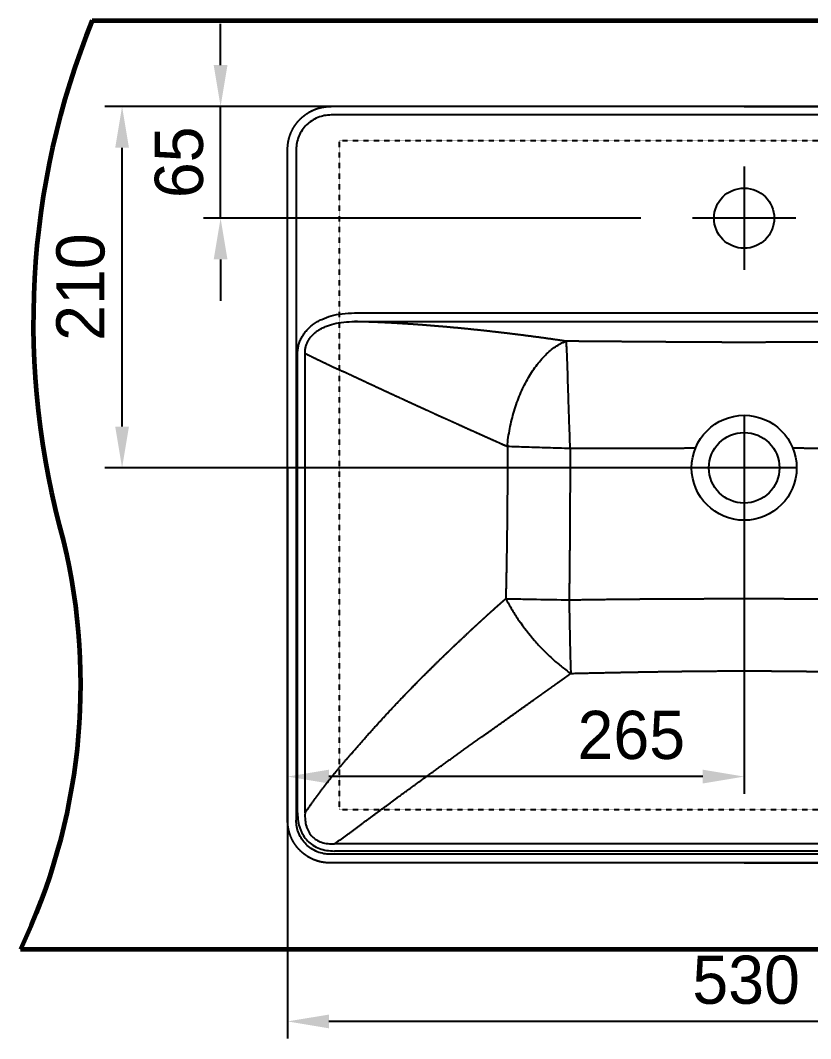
# Model space of a CAD drawing. Header units: millimetres. Extents: x 12282 to 14707, y -519 to 2912.
# Drawn here: x 12774 to 13233, y 1614 to 2206 of the extents above; entities that cross this region are included whole.
import ezdxf
from ezdxf.lldxf.tags import DXFTag

# ---------------------------------------------------------------- set-up
doc = ezdxf.new("R2010")
doc.units = ezdxf.units.MM
doc.header["$LTSCALE"] = 0.2
doc.linetypes.add('DASHED2', pattern=[0.375, 0.25, -0.125])
for name, color, linetype, lineweight in [('CEN', 1, 'CENTER', 5), ('LINE', 7, 'Continuous', 25), ('OUTLINE', 11, 'Continuous', 35), ('Y', 235, 'Continuous', 50)]:
    doc.layers.add(name, color=color, linetype=linetype, lineweight=lineweight)
for name, color, linetype in [('DEFAULT', 7, 'Continuous'), ('Make2D$visible$lines', 18, 'Continuous'), ('Make2D$visible$tangents', 18, 'Continuous')]:
    doc.layers.add(name, color=color, linetype=linetype)
doc.styles.add('h', font='', dxfattribs={"height": 28})
doc.styles.get('h').set_extended_font_data('Haansoft Batang')
tags = doc.linetypes.add('Amconstr', pattern=[9999, 9999, 0]).pattern_tags.tags
tags[6:7] = [DXFTag(74, 4), DXFTag(75, 0), DXFTag(340, '0'), DXFTag(46, 1.0), DXFTag(50, 0.0), DXFTag(44, 0.0), DXFTag(45, 0.0)]
tags[4:5] = [DXFTag(74, 4), DXFTag(75, 0), DXFTag(340, '0'), DXFTag(46, 1.0), DXFTag(50, 0.0), DXFTag(44, 0.0), DXFTag(45, 0.0)]
tags = doc.linetypes.add('CENTER', pattern=[50.8, 31.75, -6.35, 6.35, -6.35]).pattern_tags.tags
tags[10:11] = [DXFTag(74, 4), DXFTag(75, 0), DXFTag(340, '0'), DXFTag(46, 1.0), DXFTag(50, 0.0), DXFTag(44, 0.0), DXFTag(45, 0.0)]
tags[8:9] = [DXFTag(74, 4), DXFTag(75, 0), DXFTag(340, '0'), DXFTag(46, 1.0), DXFTag(50, 0.0), DXFTag(44, 0.0), DXFTag(45, 0.0)]
tags[6:7] = [DXFTag(74, 4), DXFTag(75, 0), DXFTag(340, '0'), DXFTag(46, 1.0), DXFTag(50, 0.0), DXFTag(44, 0.0), DXFTag(45, 0.0)]
tags[4:5] = [DXFTag(74, 4), DXFTag(75, 0), DXFTag(340, '0'), DXFTag(46, 1.0), DXFTag(50, 0.0), DXFTag(44, 0.0), DXFTag(45, 0.0)]
tags = doc.linetypes.add('CENTER2', pattern=[1.125, 0.75, -0.125, 0.125, -0.125]).pattern_tags.tags
tags[10:11] = [DXFTag(74, 4), DXFTag(75, 0), DXFTag(340, '0'), DXFTag(46, 1.0), DXFTag(50, 0.0), DXFTag(44, 0.0), DXFTag(45, 0.0)]
tags[8:9] = [DXFTag(74, 4), DXFTag(75, 0), DXFTag(340, '0'), DXFTag(46, 1.0), DXFTag(50, 0.0), DXFTag(44, 0.0), DXFTag(45, 0.0)]
tags[6:7] = [DXFTag(74, 4), DXFTag(75, 0), DXFTag(340, '0'), DXFTag(46, 1.0), DXFTag(50, 0.0), DXFTag(44, 0.0), DXFTag(45, 0.0)]
tags[4:5] = [DXFTag(74, 4), DXFTag(75, 0), DXFTag(340, '0'), DXFTag(46, 1.0), DXFTag(50, 0.0), DXFTag(44, 0.0), DXFTag(45, 0.0)]
doc.dimstyles.new('AM_ISO$0', dxfattribs={"dimtxt": 28, "dimasz": 24, "dimexe": 10, "dimexo": 0, "dimgap": 10, "dimtad": 1, "dimdec": 0, "dimdsep": 46, "dimtxsty": 'h', "dimcen": -5, "dimclrd": 256, "dimclre": 256, "dimclrt": 256, "dimadec": 0, "dimazin": 2, "dimtp": 0.1, "dimtm": 0.1, "dimtfac": 0.71, "dimtdec": 0, "dimtmove": 0, "dimatfit": 3, "dimfxl": 0, "dimlwd": -1, "dimlwe": -1, "dimarcsym": 0})

# ---------------------------------------------------------------- blocks, each defined once
blk = doc.blocks.new('*D22')
at = {"layer": 'Defpoints', "color": 0, "linetype": 'Amconstr'}
for p in [(12890.55, 2155.64), (13134.67, 2155.64), (13134.67, 2090.67)]:
    blk.add_point(p, dxfattribs=at)
at = {"layer": 'LINE', "linetype": 'ByBlock'}
for p, q in [((12890.55, 2179.64), (12890.55, 2203.64)), ((13134.67, 2155.64), (12880.55, 2155.64)), ((12890.55, 2090.67), (12890.55, 2155.64)), ((13134.67, 2090.67), (12880.55, 2090.67)), ((12890.55, 2066.67), (12890.55, 2042.67))]:
    blk.add_line(p, q, dxfattribs=at)
at = {"layer": 'LINE', "linetype": 'Amconstr'}
for points in [[(12886.55, 2179.64), (12894.55, 2179.64), (12890.55, 2155.64)], [(12886.55, 2066.67), (12894.55, 2066.67), (12890.55, 2090.67)]]:
    blk.add_solid(points, dxfattribs=at)
at = {"layer": 'LINE', "linetype": 'Amconstr', "insert": (12866.51, 2123.15), "char_height": 28, "attachment_point": 5, "rotation": 90, "style": 'h'}
blk.add_mtext('65', dxfattribs=at)
blk = doc.blocks.new('*D24')
at = {"layer": 'Defpoints', "color": 0, "linetype": 'Amconstr'}
for p in [(13194.67, 2155.64), (13194.67, 1715.95), (13529.11, 1715.95)]:
    blk.add_point(p, dxfattribs=at)
at = {"layer": 'LINE', "linetype": 'ByBlock'}
for p, q in [((13194.67, 2155.64), (13539.11, 2155.64)), ((13529.11, 2131.64), (13529.11, 1739.95)), ((13194.67, 1715.95), (13539.11, 1715.95))]:
    blk.add_line(p, q, dxfattribs=at)
at = {"layer": 'LINE', "linetype": 'Amconstr'}
for points in [[(13525.11, 2131.64), (13533.11, 2131.64), (13529.11, 2155.64)], [(13525.11, 1739.95), (13533.11, 1739.95), (13529.11, 1715.95)]]:
    blk.add_solid(points, dxfattribs=at)
at = {"layer": 'LINE', "linetype": 'Amconstr', "insert": (13505.09, 1935.79), "char_height": 28, "attachment_point": 5, "rotation": 90, "style": 'h'}
blk.add_mtext('440', dxfattribs=at)
blk = doc.blocks.new('*D25')
at = {"layer": 'Defpoints', "color": 0, "linetype": 'Amconstr'}
for p in [(12929.48, 1823.13), (13459.87, 1823.13), (12929.48, 1623.82)]:
    blk.add_point(p, dxfattribs=at)
at = {"layer": 'LINE', "linetype": 'ByBlock'}
for p, q in [((12929.48, 1823.13), (12929.48, 1613.82)), ((13459.87, 1823.13), (13459.87, 1613.82)), ((13435.87, 1623.82), (12953.48, 1623.82))]:
    blk.add_line(p, q, dxfattribs=at)
at = {"layer": 'LINE', "linetype": 'Amconstr'}
for points in [[(12953.48, 1627.82), (12953.48, 1619.82), (12929.48, 1623.82)], [(13435.87, 1627.82), (13435.87, 1619.82), (13459.87, 1623.82)]]:
    blk.add_solid(points, dxfattribs=at)
at = {"layer": 'LINE', "linetype": 'Amconstr', "insert": (13195.81, 1647.86), "char_height": 28, "attachment_point": 5, "style": 'h'}
blk.add_mtext('530', dxfattribs=at)
blk = doc.blocks.new('*D26')
at = {"layer": 'Defpoints', "color": 0, "linetype": 'Amconstr'}
for p in [(12833.34, 2155.64), (13194.68, 2155.64), (13194.68, 1945.59)]:
    blk.add_point(p, dxfattribs=at)
at = {"layer": 'LINE', "linetype": 'ByBlock'}
for p, q in [((13194.68, 2155.64), (12823.34, 2155.64)), ((12833.34, 1969.59), (12833.34, 2131.64)), ((13194.68, 1945.59), (12823.34, 1945.59))]:
    blk.add_line(p, q, dxfattribs=at)
at = {"layer": 'LINE', "linetype": 'Amconstr'}
for points in [[(12829.34, 2131.64), (12837.34, 2131.64), (12833.34, 2155.64)], [(12829.34, 1969.59), (12837.34, 1969.59), (12833.34, 1945.59)]]:
    blk.add_solid(points, dxfattribs=at)
at = {"layer": 'LINE', "linetype": 'Amconstr', "insert": (12809.32, 2050.61), "char_height": 28, "attachment_point": 5, "rotation": 90, "style": 'h'}
blk.add_mtext('210', dxfattribs=at)
blk = doc.blocks.new('*D32')
at = {"layer": 'Defpoints', "color": 0, "linetype": 'Amconstr'}
for p in [(12929.48, 1945.59), (13194.67, 1945.59), (12929.48, 1766.12)]:
    blk.add_point(p, dxfattribs=at)
at = {"layer": 'LINE', "linetype": 'ByBlock'}
for p, q in [((12929.48, 1945.59), (12929.48, 1756.12)), ((13194.67, 1945.59), (13194.67, 1756.12)), ((13170.67, 1766.12), (12953.48, 1766.12))]:
    blk.add_line(p, q, dxfattribs=at)
at = {"layer": 'LINE', "linetype": 'Amconstr'}
for points in [[(12953.48, 1770.12), (12953.48, 1762.12), (12929.48, 1766.12)], [(13170.67, 1770.12), (13170.67, 1762.12), (13194.67, 1766.12)]]:
    blk.add_solid(points, dxfattribs=at)
at = {"layer": 'LINE', "linetype": 'Amconstr', "insert": (13129.13, 1790.15), "char_height": 28, "attachment_point": 5, "style": 'h'}
blk.add_mtext('265', dxfattribs=at)

msp = doc.modelspace()

# ---------------------------------------------------------------- linework, layer by layer
at = {"layer": 'CEN', "color": 0}
for p, q in [((13194.67, 2096.67, 0.13), (13194.67, 2103.67, 0.13)), ((13188.67, 2090.67, 0.13), (13181.67, 2090.67, 0.13)), ((13191.67, 2090.67, 0.13), (13197.67, 2090.67, 0.13)), ((13194.67, 2087.67, 0.13), (13194.67, 2093.67, 0.13)), ((13200.67, 2090.67, 0.13), (13207.67, 2090.67, 0.13)), ((13194.67, 2084.67, 0.13), (13194.67, 2077.67, 0.13))]:
    msp.add_line(p, q, dxfattribs=at)
at = {"layer": 'DEFAULT', "color": 0}
msp.add_circle((13194.67, 2090.67, 0.13), 17.5, dxfattribs=at)
at = {"layer": 'DEFAULT', "color": 0, "linetype": 'CENTER2'}
for points in [[(13194.67, 2120.67, 0.13), (13194.67, 2090.67, 0.13), (13194.67, 2060.67, 0.13)], [(13224.67, 2090.67, 0.13), (13194.67, 2090.67, 0.13), (13164.67, 2090.67, 0.13)], [(13194.67, 1975.59, 0.13), (13194.67, 1945.59, 0.13), (13194.67, 1915.59, 0.13)], [(13224.67, 1945.59, 0.13), (13194.67, 1945.59, 0.13), (13164.67, 1945.59, 0.13)]]:
    msp.add_open_spline(points, degree=2, dxfattribs=at)
at = {"layer": 'DEFAULT', "color": 0}
msp.add_open_spline([(12929.48, 1945.59, 0.13), (12921.98, 1945.59, 0.13), (12914.48, 1945.59, 0.13)], degree=2, dxfattribs=at)
at = {"layer": 'LINE', "color": 1, "linetype": 'DASHED2'}
for p, q in [((13429.87, 2135.64, 0.13), (12959.48, 2135.64, 0.13)), ((12959.48, 2135.64, 0.13), (12959.48, 1746.74, 0.13)), ((13429.87, 1746.74, 0.13), (12959.48, 1746.74, 0.13))]:
    msp.add_line(p, q, dxfattribs=at)
at = {"layer": 'LINE', "color": 0}
msp.add_circle((13194.67, 1945.59, 0.13), 30.5, dxfattribs=at)
at = {"layer": 'LINE', "linetype": 'Amconstr'}
msp.add_circle((13194.67, 1945.59, 0.13), 20.5, dxfattribs=at)
at = {"layer": 'Make2D$visible$lines', "color": 0}
for points, weights, knots in [([(12929.48, 2130.64, 0.13), (12929.48, 2132.85, 0.13), (12929.87, 2135.02, 0.13), (12930.29, 2137.34, 0.13), (12931.13, 2139.53, 0.13), (12932.01, 2141.82, 0.13), (12933.32, 2143.9, 0.13), (12934.67, 2146.04, 0.13), (12936.42, 2147.87, 0.13), (12938.19, 2149.71, 0.13), (12940.29, 2151.16, 0.13), (12942.37, 2152.59, 0.13), (12944.69, 2153.58, 0.13), (12946.93, 2154.55, 0.13), (12949.32, 2155.06, 0.13), (12951.98, 2155.64, 0.13), (12954.7, 2155.64, 0.13)], [1, 0.996053437789, 1, 0.995564264173, 1, 0.995172096241, 1, 0.994939454101, 1, 0.994904158722, 1, 0.99507159688, 1, 0.995411619346, 1, 0.994317941116, 1], [0, 0, 0, 4.407042, 4.407042, 9.089413, 9.089413, 13.991165, 13.991165, 19.033762, 19.033762, 24.120886, 24.120886, 29.148431, 29.148431, 34.017487, 34.017487, 39.445865, 39.445865, 39.445865]), ([(12954.26, 1715.95, 0.13), (12951.6, 1715.95, 0.13), (12948.99, 1716.51, 0.13), (12946.73, 1716.99, 0.13), (12944.6, 1717.88, 0.13), (12942.4, 1718.81, 0.13), (12940.42, 1720.13, 0.13), (12938.42, 1721.47, 0.13), (12936.71, 1723.18, 0.13), (12935.01, 1724.88, 0.13), (12933.67, 1726.89, 0.13), (12932.34, 1728.87, 0.13), (12931.42, 1731.06, 0.13), (12930.53, 1733.2, 0.13), (12930.04, 1735.46, 0.13), (12929.48, 1738.06, 0.13), (12929.48, 1740.72, 0.13)], [1, 0.994405673611, 1, 0.995702746139, 1, 0.995375041474, 1, 0.995233664529, 1, 0.99523366453, 1, 0.995375041473, 1, 0.99570274614, 1, 0.994405673741, 1], [0, 0, 0, 5.308796, 5.308796, 9.91944, 9.91944, 14.670839, 14.670839, 19.476435, 19.476435, 24.282031, 24.282031, 29.033431, 29.033431, 33.644074, 33.644074, 38.95287, 38.95287, 38.95287])]:
    msp.add_rational_spline(points, weights, degree=2, knots=knots, dxfattribs=at)
for points in [[(13434.65, 2155.64, 0.13), (13194.67, 2155.64, 0.13), (12954.7, 2155.64, 0.13)], [(12929.48, 1740.72, 0.13), (12929.48, 1935.68, 0.13), (12929.48, 2130.64, 0.13)], [(13194.67, 1944.67, 0.13), (13194.68, 1944.67, 0.13), (13194.69, 1944.67, 0.13)], [(13435.09, 1715.95, 0.13), (13194.67, 1715.95, 0.13), (12954.26, 1715.95, 0.13)]]:
    msp.add_open_spline(points, degree=2, dxfattribs=at)
at = {"layer": 'Make2D$visible$tangents', "color": 0}
for points, knots in [([(12954.7, 2150.64, 0.13), (12953.4, 2150.64, 0.13), (12950.77, 2150.39, 0.13), (12946.95, 2149.25, 0.13), (12943.44, 2147.4, 0.13), (12940.33, 2144.89, 0.13), (12937.79, 2141.84, 0.13), (12935.89, 2138.33, 0.13), (12934.74, 2134.55, 0.13), (12934.48, 2131.94, 0.13), (12934.48, 2130.64, 0.13)], [0, 0, 0, 0, 3.925304, 7.880433, 11.901579, 15.769771, 19.811188, 23.746712, 27.699842, 31.591776, 31.591776, 31.591776, 31.591776]), ([(12935.28, 2011.93, 0.13), (12935.28, 2012.78, 0.13), (12935.38, 2014.44, 0.13), (12935.84, 2016.86, 0.13), (12936.59, 2019.2, 0.13), (12937.63, 2021.45, 0.13), (12938.97, 2023.6, 0.13), (12940.6, 2025.62, 0.13), (12942.45, 2027.45, 0.13), (12944.52, 2029.1, 0.13), (12946.79, 2030.58, 0.13), (12950.21, 2032.36, 0.13), (12954.93, 2034.07, 0.13), (12961.18, 2035.3, 0.13), (12966.04, 2035.56, 0.13), (12968.33, 2035.56, 0.13)], [0, 0, 0, 0, 2.537775, 4.977353, 7.394914, 9.896757, 12.384242, 14.996699, 17.65762, 20.174618, 22.932791, 25.785583, 31.727515, 37.952359, 44.820286, 44.820286, 44.820286, 44.820286]), ([(12939.6, 2011.93, 0.13), (12939.58, 2012.6, 0.13), (12939.63, 2013.91, 0.13), (12939.96, 2015.82, 0.13), (12940.54, 2017.66, 0.13), (12941.38, 2019.43, 0.13), (12942.48, 2021.12, 0.13), (12943.84, 2022.71, 0.13), (12945.42, 2024.17, 0.13), (12947.22, 2025.49, 0.13), (12949.22, 2026.67, 0.13), (12952.21, 2028.08, 0.13), (12956.46, 2029.44, 0.13), (12961.99, 2030.38, 0.13), (12966.37, 2030.56, 0.13), (12968.33, 2030.56, 0.13)], [0, 0, 0, 0, 2.002027, 3.917339, 5.815056, 7.787683, 9.765786, 11.867852, 14.038864, 16.227861, 18.549235, 20.983544, 26.154515, 31.882292, 37.777285, 37.777285, 37.777285, 37.777285]), ([(13057.02, 1957.93, 0.13), (13057.37, 1961.44, 0.13), (13058.14, 1966.68, 0.13), (13059.67, 1973.53, 0.13), (13061.05, 1978.57, 0.13), (13062.64, 1983.42, 0.13), (13064.46, 1988.15, 0.13), (13066.49, 1992.67, 0.13), (13068.72, 1996.98, 0.13), (13071.13, 2001.01, 0.13), (13073.67, 2004.7, 0.13), (13076.34, 2008.06, 0.13), (13079.13, 2011.07, 0.13), (13082.03, 2013.73, 0.13), (13085.01, 2015.98, 0.13), (13088.04, 2017.8, 0.13), (13090.12, 2018.76, 0.13), (13091.17, 2019.15, 0.13)], [0, 0, 0, 0, 10.562078, 15.886908, 21.030723, 26.23273, 31.221288, 36.218547, 41.076122, 45.776351, 50.296359, 54.518168, 58.655855, 62.581382, 66.311767, 69.835656, 73.180195, 73.180195, 73.180195, 73.180195]), ([(13091.17, 2019.15, 0.13), (13091.22, 2018.55, 0.13), (13091.32, 2017.18, 0.13), (13091.46, 2014.81, 0.13), (13091.6, 2011.81, 0.13), (13091.78, 2007.18, 0.13), (13091.94, 2002.17, 0.13), (13092.21, 1993.69, 0.13), (13092.48, 1984.65, 0.13), (13092.92, 1971.23, 0.13), (13093.23, 1962.5, 0.13), (13093.47, 1956.76, 0.13)], [0, 0, 0, 0, 1.794425, 4.140296, 7.126532, 10.790267, 18.046853, 22.164663, 36.230318, 45.195841, 62.431981, 62.431981, 62.431981, 62.431981]), ([(13056.21, 1869.55, 0.13), (13057.64, 1869.51, 0.13), (13060.56, 1869.45, 0.13), (13066.54, 1869.32, 0.13), (13077.38, 1869.1, 0.13), (13086.72, 1868.95, 0.13), (13093, 1868.85, 0.13)], [0, 0, 0, 0, 4.267437, 8.783816, 17.936158, 36.793276, 36.793276, 36.793276, 36.793276]), ([(13056.21, 1869.55, 0.13), (13057.35, 1867.36, 0.13), (13059.77, 1863.08, 0.13), (13065.11, 1854.82, 0.13), (13071.1, 1847.09, 0.13), (13077.7, 1839.89, 0.13), (13082.86, 1834.87, 0.13), (13088.28, 1830.22, 0.13), (13092.03, 1827.41, 0.13), (13093.94, 1826.09, 0.13)], [0, 0, 0, 0, 7.393032, 14.743469, 29.504909, 36.671141, 44.032773, 51.093151, 58.075958, 58.075958, 58.075958, 58.075958]), ([(13093, 1868.85, 0.13), (13093.03, 1867.03, 0.13), (13093.09, 1863.27, 0.13), (13093.22, 1855.81, 0.13), (13093.41, 1846.64, 0.13), (13093.66, 1836.15, 0.13), (13093.84, 1829.35, 0.13), (13093.94, 1826.09, 0.13)], [0, 0, 0, 0, 5.487388, 11.282689, 22.37187, 32.990541, 42.778691, 42.778691, 42.778691, 42.778691]), ([(12954.26, 1720.95, 0.13), (12952.98, 1720.95, 0.13), (12950.4, 1721.19, 0.13), (12946.64, 1722.31, 0.13), (12943.17, 1724.15, 0.13), (12940.16, 1726.62, 0.13), (12937.69, 1729.63, 0.13), (12935.84, 1733.1, 0.13), (12934.73, 1736.87, 0.13), (12934.48, 1739.45, 0.13), (12934.48, 1740.72, 0.13)], [0, 0, 0, 0, 3.825212, 7.748683, 11.721325, 15.549392, 19.377458, 23.3501, 27.273572, 31.098783, 31.098783, 31.098783, 31.098783]), ([(12935.28, 1744.97, 0.13), (12935.28, 1743.36, 0.13), (12935.5, 1740.26, 0.13), (12936.42, 1736.54, 0.13), (12937.53, 1733.85, 0.13), (12938.86, 1731.39, 0.13), (12940.95, 1728.68, 0.13), (12944.15, 1726.07, 0.13), (12947.91, 1724.2, 0.13), (12952.2, 1723.08, 0.13), (12955.22, 1722.86, 0.13), (12956.78, 1722.86, 0.13)], [0, 0, 0, 0, 4.820503, 9.300682, 11.437267, 13.550123, 17.661585, 21.651258, 25.85192, 30.191301, 34.884411, 34.884411, 34.884411, 34.884411]), ([(12939.6, 1744.97, 0.13), (12939.53, 1743.58, 0.13), (12939.57, 1740.94, 0.13), (12940.16, 1737.76, 0.13), (12940.97, 1735.49, 0.13), (12941.96, 1733.46, 0.13), (12943.58, 1731.25, 0.13), (12946.17, 1729.18, 0.13), (12949.29, 1727.78, 0.13), (12952.22, 1727.2, 0.13), (12954.76, 1727.03, 0.13), (12956.09, 1727.06, 0.13), (12956.78, 1727.1, 0.13)], [0, 0, 0, 0, 4.154626, 7.909924, 9.663396, 11.375794, 14.663912, 17.842153, 21.235165, 24.832254, 26.772135, 28.839583, 28.839583, 28.839583, 28.839583])]:
    msp.add_open_spline(points, degree=3, knots=knots, dxfattribs=at)
for points, degree in [([(13434.65, 2150.64, 0.13), (13194.67, 2150.64, 0.13), (12954.7, 2150.64, 0.13)], 2), ([(12934.48, 2130.64, 0.13), (12934.48, 1935.68, 0.13), (12934.48, 1740.72, 0.13)], 2), ([(12968.33, 2035.56, 0.13), (13194.67, 2035.56, 0.13), (13421.02, 2035.56, 0.13)], 2), ([(12968.33, 2030.56, 0.13), (13194.67, 2030.56, 0.13), (13421.02, 2030.56, 0.13)], 2), ([(12939.6, 1744.97, 0.13), (12939.6, 1878.93, 0.13), (12939.6, 2012.89, 0.13)], 2), ([(12935.28, 1744.97, 0.13), (12935.28, 1878.45, 0.13), (12935.28, 2011.93, 0.13)], 2), ([(13093.47, 1956.76, 0.13), (13089.15, 1956.9, 0.13), (13080.49, 1957.17, 0.13), (13068.1, 1957.55, 0.13), (13060.54, 1957.81, 0.13), (13057.02, 1957.93, 0.13)], 3), ([(13432.57, 1727.1, 0.13), (13194.67, 1727.1, 0.13), (12956.78, 1727.1, 0.13)], 2), ([(13432.57, 1722.86, 0.13), (13194.67, 1722.86, 0.13), (12956.78, 1722.86, 0.13)], 2), ([(13435.09, 1720.95, 0.13), (13194.67, 1720.95, 0.13), (12954.26, 1720.95, 0.13)], 2)]:
    msp.add_open_spline(points, degree=degree, dxfattribs=at)
for points, weights, degree, knots in [([(13091.17, 2019.15, 0.13), (13089.89, 2019.34, 0.13), (13088.62, 2019.53, 0.13), (13086.99, 2019.77, 0.13), (13085.36, 2020, 0.13), (13078.84, 2020.94, 0.13), (13072.32, 2021.8, 0.13), (13065.87, 2022.66, 0.13), (13059.42, 2023.44, 0.13), (13053.64, 2024.14, 0.13), (13047.87, 2024.79, 0.13), (13042.17, 2025.43, 0.13), (13036.46, 2026.02, 0.13), (13030.07, 2026.67, 0.13), (13023.68, 2027.25, 0.13), (13017.41, 2027.82, 0.13), (13011.14, 2028.32, 0.13), (13004.93, 2028.81, 0.13), (12998.71, 2029.21, 0.13), (12992.61, 2029.61, 0.13), (12986.51, 2029.91, 0.13), (12980.54, 2030.21, 0.13), (12974.57, 2030.4, 0.13), (12971.45, 2030.5, 0.13), (12968.33, 2030.56, 0.13)], [1, 0.999999385779, 1, 0.999999004292, 1, 0.999985051635, 1, 0.999986029082, 1, 0.999988702951, 1, 0.999988375408, 1, 0.999983687271, 1, 0.999981329053, 1, 0.999976955988, 1, 0.999970387809, 1, 0.999959813752, 1, 0.99998504857, 1], 2, [0, 0, 0, 2.577831, 2.577831, 5.870298, 5.870298, 19.031058, 19.031058, 32.039218, 32.039218, 43.667421, 43.667421, 55.141409, 55.141409, 67.980879, 67.980879, 80.567783, 80.567783, 93.026429, 93.026429, 105.247199, 105.247199, 117.192763, 117.192763, 123.438798, 123.438798, 123.438798]), ([(13298.18, 2019.15, 0.13), (13294.27, 2019.12, 0.13), (13290.35, 2019.09, 0.13), (13286.43, 2019.06, 0.13), (13285, 2019.05, 0.13), (13283.56, 2019.04, 0.13), (13282.12, 2019.03, 0.13), (13277.45, 2018.99, 0.13), (13272.78, 2018.95, 0.13), (13268.11, 2018.92, 0.13), (13263.85, 2018.88, 0.13), (13259.58, 2018.85, 0.13), (13255.31, 2018.82, 0.13), (13249.62, 2018.78, 0.13), (13243.93, 2018.73, 0.13), (13238.23, 2018.69, 0.13), (13233.46, 2018.66, 0.13), (13228.69, 2018.63, 0.13), (13223.92, 2018.6, 0.13), (13222.8, 2018.59, 0.13), (13221.68, 2018.58, 0.13), (13220.55, 2018.57, 0.13), (13218.63, 2018.56, 0.13), (13216.71, 2018.55, 0.13), (13214.79, 2018.54, 0.13), (13212.16, 2018.53, 0.13), (13209.52, 2018.52, 0.13), (13206.89, 2018.51, 0.13), (13206, 2018.5, 0.13), (13205.12, 2018.5, 0.13), (13204.23, 2018.5, 0.13), (13202.76, 2018.49, 0.13), (13201.29, 2018.49, 0.13), (13199.82, 2018.49, 0.13), (13198.11, 2018.48, 0.13), (13196.39, 2018.48, 0.13), (13194.67, 2018.48, 0.13), (13192.96, 2018.48, 0.13), (13191.24, 2018.48, 0.13), (13189.53, 2018.49, 0.13), (13188.06, 2018.49, 0.13), (13186.59, 2018.49, 0.13), (13185.12, 2018.5, 0.13), (13184.23, 2018.5, 0.13), (13183.35, 2018.5, 0.13), (13182.46, 2018.51, 0.13), (13181.26, 2018.51, 0.13), (13180.06, 2018.52, 0.13), (13178.86, 2018.52, 0.13), (13177.42, 2018.53, 0.13), (13175.99, 2018.53, 0.13), (13174.56, 2018.54, 0.13), (13172.64, 2018.55, 0.13), (13170.72, 2018.56, 0.13), (13168.8, 2018.57, 0.13), (13167.67, 2018.58, 0.13), (13166.55, 2018.59, 0.13), (13165.43, 2018.6, 0.13), (13160.66, 2018.63, 0.13), (13155.89, 2018.66, 0.13), (13151.12, 2018.69, 0.13), (13145.42, 2018.73, 0.13), (13139.73, 2018.78, 0.13), (13134.03, 2018.82, 0.13), (13129.77, 2018.85, 0.13), (13125.5, 2018.88, 0.13), (13121.24, 2018.92, 0.13), (13116.57, 2018.95, 0.13), (13111.9, 2018.99, 0.13), (13107.23, 2019.03, 0.13), (13105.79, 2019.04, 0.13), (13104.35, 2019.05, 0.13), (13102.91, 2019.06, 0.13), (13099, 2019.09, 0.13), (13095.08, 2019.12, 0.13), (13091.17, 2019.15, 0.13)], [1, 1, 1, 1, 1, 1, 1, 1, 1, 1, 1, 1, 1, 0.999999985631, 0.999999985631, 1, 0.999999939284, 0.999999939284, 1, 1, 1, 1, 0.999999951405, 0.999999951405, 1, 0.999999797771, 0.999999797771, 1, 1, 1, 1, 0.999999860366, 0.999999860366, 1, 0.999999764886, 0.999999764886, 1, 0.999999764921, 0.999999764921, 1, 0.99999986035, 0.99999986035, 1, 1, 1, 1, 1, 1, 1, 0.999999951624, 0.999999951624, 1, 0.999999951403, 0.999999951403, 1, 1, 1, 1, 0.999999939177, 0.999999939177, 1, 0.999999985643, 0.999999985643, 1, 1, 1, 1, 1, 1, 1, 1, 1, 1, 1, 1, 1], 3, [16.999139, 16.999139, 16.999139, 16.999139, 28.751733, 28.751733, 28.751733, 33.063958, 33.063958, 33.063958, 47.078169, 47.078169, 47.078169, 59.879819, 59.879819, 59.879819, 76.96351, 76.96351, 76.96351, 91.272491, 91.272491, 91.272491, 94.640929, 94.640929, 94.640929, 100.401494, 100.401494, 100.401494, 108.305519, 108.305519, 108.305519, 110.964858, 110.964858, 110.964858, 115.373856, 115.373856, 115.373856, 120.520771, 120.520771, 120.520771, 125.667595, 125.667595, 125.667595, 130.076517, 130.076517, 130.076517, 132.735808, 132.735808, 132.735808, 136.336627, 136.336627, 136.336627, 140.639931, 140.639931, 140.639931, 146.400593, 146.400593, 146.400593, 149.769088, 149.769088, 149.769088, 164.078341, 164.078341, 164.078341, 181.162405, 181.162405, 181.162405, 193.964266, 193.964266, 193.964266, 207.97832, 207.97832, 207.97832, 212.290487, 212.290487, 212.290487, 224.042556, 224.042556, 224.042556, 224.042556]), ([(13057.02, 1957.93, 0.13), (13056.83, 1958.02, 0.13), (13056.64, 1958.1, 0.13), (13056.45, 1958.18, 0.13), (13056.35, 1958.23, 0.13), (13056.25, 1958.27, 0.13), (13056.15, 1958.31, 0.13), (13056.05, 1958.36, 0.13), (13055.95, 1958.4, 0.13), (13055.85, 1958.45, 0.13), (13055.75, 1958.49, 0.13), (13055.65, 1958.54, 0.13), (13055.55, 1958.58, 0.13), (13055.45, 1958.63, 0.13), (13055.35, 1958.67, 0.13), (13055.25, 1958.71, 0.13), (13054.24, 1959.16, 0.13), (13053.24, 1959.61, 0.13), (13052.23, 1960.06, 0.13), (13051.23, 1960.51, 0.13), (13050.23, 1960.96, 0.13), (13049.23, 1961.4, 0.13), (13045.25, 1963.18, 0.13), (13041.28, 1964.97, 0.13), (13037.31, 1966.76, 0.13), (13033.42, 1968.5, 0.13), (13029.54, 1970.26, 0.13), (13025.66, 1972.01, 0.13), (13022.23, 1973.57, 0.13), (13018.8, 1975.12, 0.13), (13015.37, 1976.68, 0.13), (13012.03, 1978.21, 0.13), (13008.69, 1979.73, 0.13), (13005.35, 1981.26, 0.13), (13001.66, 1982.95, 0.13), (12997.98, 1984.65, 0.13), (12994.29, 1986.35, 0.13), (12990.74, 1987.99, 0.13), (12987.19, 1989.63, 0.13), (12983.65, 1991.28, 0.13), (12980.2, 1992.89, 0.13), (12976.75, 1994.5, 0.13), (12973.31, 1996.11, 0.13), (12970, 1997.66, 0.13), (12966.7, 1999.22, 0.13), (12963.39, 2000.78, 0.13), (12959.75, 2002.27, 0.13), (12956.6, 2003.76, 0.13), (12953.46, 2005.26, 0.13), (12950.56, 2006.65, 0.13), (12947.66, 2008.04, 0.13), (12944.77, 2009.43, 0.13), (12943.65, 2009.97, 0.13), (12942.54, 2010.51, 0.13), (12941.43, 2011.04, 0.13), (12940.86, 2011.32, 0.13), (12940.29, 2011.6, 0.13), (12939.72, 2011.87, 0.13), (12939.68, 2011.89, 0.13), (12939.64, 2011.91, 0.13), (12939.6, 2011.93, 0.13)], [1, 1, 1, 1, 1, 1, 1, 1, 1, 1, 1, 1, 1, 1, 1, 1, 1, 1, 1, 1, 1, 1, 0.999999617849, 0.999999617849, 1, 0.999999554344, 0.999999554344, 1, 0.999999587607, 0.999999587607, 1, 0.999999546032, 0.999999546032, 1, 0.999999367535, 0.999999367535, 1, 0.999999305466, 0.999999305466, 1, 0.999999210178, 0.999999210178, 1, 0.999999099082, 0.999999099082, 1, 0.999998922447, 0.999998922447, 1, 0.999998679633, 0.999998679633, 1, 0.999999737256, 0.999999737256, 1, 0.999999812201, 0.999999812201, 1, 1, 1, 1], 3, [7.247944, 7.247944, 7.247944, 7.247944, 7.947051, 7.947051, 7.947051, 8.312182, 8.312182, 8.312182, 8.677312, 8.677312, 8.677312, 9.042443, 9.042443, 9.042443, 9.407573, 9.407573, 9.407573, 13.116546, 13.116546, 13.116546, 16.825519, 16.825519, 16.825519, 29.894363, 29.894363, 29.894363, 42.674601, 42.674601, 42.674601, 53.972923, 53.972923, 53.972923, 64.993589, 64.993589, 64.993589, 77.159979, 77.159979, 77.159979, 88.897365, 88.897365, 88.897365, 100.30563, 100.30563, 100.30563, 111.263393, 111.263393, 111.263393, 121.71418, 121.71418, 121.71418, 131.349998, 131.349998, 131.349998, 135.055857, 135.055857, 135.055857, 136.956239, 136.956239, 136.956239, 137.188181, 137.188181, 137.188181, 137.188181]), ([(13057.13, 1958.93, 0.13), (13057.17, 1950.78, 0.13), (13057.17, 1942.63, 0.13), (13057.14, 1934.48, 0.13), (13057.09, 1922.7, 0.13), (13056.96, 1910.93, 0.13), (13056.78, 1899.16, 0.13), (13056.63, 1889.29, 0.13), (13056.43, 1879.42, 0.13), (13056.21, 1869.55, 0.13)], [0.999996436342, 0.999990937244, 0.99999212513, 1, 1, 1, 1, 1, 1, 1], 3, [14.002561, 14.002561, 14.002561, 14.002561, 38.455439, 38.455439, 38.455439, 73.778405, 73.778405, 73.778405, 103.397265, 103.397265, 103.397265, 103.397265]), ([(13093.52, 1956.76, 0.13), (13093.54, 1949.28, 0.13), (13093.54, 1941.8, 0.13), (13093.52, 1934.31, 0.13), (13093.5, 1922.39, 0.13), (13093.44, 1910.46, 0.13), (13093.33, 1898.54, 0.13), (13093.25, 1888.64, 0.13), (13093.14, 1878.75, 0.13), (13093, 1868.85, 0.13)], [0.999998833967, 0.999997933329, 0.999998322006, 1, 0.999996439212, 0.999996439212, 1, 0.999997679717, 0.999997679717, 1], 3, [59.014012, 59.014012, 59.014012, 59.014012, 81.463166, 81.463166, 81.463166, 117.240111, 117.240111, 117.240111, 146.92569, 146.92569, 146.92569, 146.92569]), ([(13166.39, 1956.99, 0.13), (13165.7, 1956.98, 0.13), (13165.01, 1956.97, 0.13), (13164.32, 1956.96, 0.13), (13159.49, 1956.89, 0.13), (13154.67, 1956.84, 0.13), (13149.85, 1956.81, 0.13), (13144.13, 1956.77, 0.13), (13138.4, 1956.75, 0.13), (13132.68, 1956.74, 0.13), (13128.4, 1956.73, 0.13), (13124.13, 1956.72, 0.13), (13119.85, 1956.72, 0.13), (13115.17, 1956.72, 0.13), (13110.49, 1956.73, 0.13), (13105.82, 1956.74, 0.13), (13104.38, 1956.74, 0.13), (13102.94, 1956.74, 0.13), (13101.5, 1956.75, 0.13), (13098.82, 1956.75, 0.13), (13096.15, 1956.76, 0.13), (13093.47, 1956.76, 0.13)], [0.999999826659, 0.999999796489, 0.999999854269, 1, 0.999996406497, 0.999996406497, 1, 0.999997901062, 0.999997901062, 1, 0.999999603794, 0.999999603794, 1, 0.999999793277, 0.999999793277, 1, 1, 1, 1, 0.999999973766, 0.999999973766, 1], 3, [129.495052, 129.495052, 129.495052, 129.495052, 131.564252, 131.564252, 131.564252, 146.032548, 146.032548, 146.032548, 163.201892, 163.201892, 163.201892, 176.033902, 176.033902, 176.033902, 190.066795, 190.066795, 190.066795, 194.378961, 194.378961, 194.378961, 202.406421, 202.406421, 202.406421, 202.406421]), ([(13295.88, 1956.76, 0.13), (13293.2, 1956.76, 0.13), (13290.53, 1956.75, 0.13), (13287.85, 1956.75, 0.13), (13286.41, 1956.74, 0.13), (13284.97, 1956.74, 0.13), (13283.53, 1956.74, 0.13), (13278.86, 1956.73, 0.13), (13274.18, 1956.72, 0.13), (13269.5, 1956.72, 0.13), (13265.22, 1956.72, 0.13), (13260.95, 1956.73, 0.13), (13256.67, 1956.74, 0.13), (13250.95, 1956.75, 0.13), (13245.22, 1956.77, 0.13), (13239.5, 1956.81, 0.13), (13234.68, 1956.84, 0.13), (13229.85, 1956.89, 0.13), (13225.03, 1956.96, 0.13), (13224.34, 1956.97, 0.13), (13223.65, 1956.98, 0.13), (13222.96, 1956.99, 0.13)], [1, 0.999999974247, 0.999999974247, 1, 1, 1, 1, 0.999999794442, 0.999999794442, 1, 0.999999602367, 0.999999602367, 1, 0.999997903662, 0.999997903662, 1, 0.999996380998, 0.999996380998, 1, 0.999999857158, 0.999999800531, 0.999999830119], 3, [0, 0, 0, 0, 8.027995, 8.027995, 8.027995, 12.340219, 12.340219, 12.340219, 26.373275, 26.373275, 26.373275, 39.205148, 39.205148, 39.205148, 56.374008, 56.374008, 56.374008, 70.842071, 70.842071, 70.842071, 72.911409, 72.911409, 72.911409, 72.911409]), ([(12939.6, 1744.97, 0.13), (12944.3, 1751.77, 0.13), (12949.39, 1758.64, 0.13), (12954.83, 1765.54, 0.13), (12959.72, 1771.76, 0.13), (12965.4, 1778.02, 0.13), (12970.81, 1784.3, 0.13), (12977.32, 1791.86, 0.13), (12984.19, 1799.45, 0.13), (12991.35, 1807.05, 0.13), (12998.48, 1814.61, 0.13), (13005.9, 1822.19, 0.13), (13013.58, 1829.77, 0.13), (13017.44, 1833.58, 0.13), (13021.33, 1837.36, 0.13), (13025.25, 1841.1, 0.13), (13029.23, 1844.91, 0.13), (13033.24, 1848.68, 0.13), (13037.28, 1852.43, 0.13), (13039.3, 1854.3, 0.13), (13041.34, 1856.18, 0.13), (13043.38, 1858.04, 0.13), (13045.43, 1859.92, 0.13), (13047.49, 1861.79, 0.13), (13049.56, 1863.65, 0.13), (13049.83, 1863.9, 0.13), (13050.1, 1864.14, 0.13), (13050.38, 1864.38, 0.13), (13050.51, 1864.51, 0.13), (13050.65, 1864.63, 0.13), (13050.78, 1864.75, 0.13), (13050.92, 1864.87, 0.13), (13051.06, 1864.99, 0.13), (13051.19, 1865.12, 0.13), (13051.47, 1865.36, 0.13), (13051.74, 1865.6, 0.13), (13052.02, 1865.84, 0.13), (13052.15, 1865.97, 0.13), (13052.29, 1866.09, 0.13), (13052.43, 1866.21, 0.13), (13052.57, 1866.33, 0.13), (13052.7, 1866.45, 0.13), (13052.84, 1866.57, 0.13), (13053.95, 1867.55, 0.13), (13055.06, 1868.53, 0.13), (13056.17, 1869.51, 0.13), (13056.19, 1869.52, 0.13), (13056.2, 1869.53, 0.13), (13056.21, 1869.55, 0.13)], [1, 1, 1, 1, 1, 1, 1, 1, 1, 1, 1, 1, 1, 0.999978335907, 0.999978335907, 1, 0.999980852366, 0.999980852366, 1, 0.999995620733, 0.999995620733, 1, 0.999995894134, 0.999995894134, 1, 1, 1, 1, 1, 1, 1, 1, 1, 1, 1, 1, 1, 1, 1, 1, 1, 1, 1, 0.999998940073, 0.999998940073, 1, 1, 1, 1], 3, [11.914834, 11.914834, 11.914834, 11.914834, 45.809504, 45.809504, 45.809504, 76.363386, 76.363386, 76.363386, 113.172478, 113.172478, 113.172478, 149.820651, 149.820651, 149.820651, 166.08616, 166.08616, 166.08616, 182.606549, 182.606549, 182.606549, 190.899115, 190.899115, 190.899115, 199.249056, 199.249056, 199.249056, 200.434178, 200.434178, 200.434178, 201.026738, 201.026738, 201.026738, 201.619299, 201.619299, 201.619299, 202.80442, 202.80442, 202.80442, 203.39698, 203.39698, 203.39698, 203.989541, 203.989541, 203.989541, 208.428145, 208.428145, 208.428145, 208.490139, 208.490139, 208.490139, 208.490139]), ([(13093, 1868.85, 0.13), (13106.44, 1869.05, 0.13), (13119.87, 1869.2, 0.13), (13127.32, 1869.28, 0.13), (13134.76, 1869.34, 0.13), (13142.23, 1869.41, 0.13), (13149.69, 1869.45, 0.13), (13155.25, 1869.48, 0.13), (13160.8, 1869.5, 0.13), (13166.37, 1869.52, 0.13), (13171.94, 1869.53, 0.13), (13183.31, 1869.56, 0.13), (13194.67, 1869.56, 0.13), (13200.36, 1869.56, 0.13), (13206.05, 1869.55, 0.13), (13211.73, 1869.55, 0.13), (13217.41, 1869.53, 0.13), (13222.98, 1869.52, 0.13), (13228.55, 1869.5, 0.13), (13234.1, 1869.48, 0.13), (13239.66, 1869.45, 0.13), (13247.12, 1869.41, 0.13), (13254.59, 1869.34, 0.13), (13262.03, 1869.28, 0.13), (13269.48, 1869.2, 0.13), (13282.91, 1869.05, 0.13), (13296.35, 1868.85, 0.13)], [1, 0.999998191698, 1, 0.999999172827, 1, 0.999999091092, 1, 0.999999555578, 1, 0.999999693243, 1, 0.999999406557, 1, 0.999999890082, 1, 0.999999810251, 1, 0.999999690305, 1, 0.999999556785, 1, 0.999999091476, 1, 0.999999171725, 1, 0.999998195225, 1], 2, [0, 0, 0, 26.873658, 26.873658, 41.762392, 41.762392, 56.692504, 56.692504, 67.803669, 67.803669, 78.942254, 78.942254, 101.677195, 101.677195, 113.052079, 113.052079, 124.412452, 124.412452, 135.551212, 135.551212, 146.66243, 146.66243, 161.592607, 161.592607, 176.4817, 176.4817, 203.354614, 203.354614, 203.354614]), ([(12956.78, 1727.1, 0.13), (12963.92, 1732.18, 0.13), (12970.87, 1737.39, 0.13), (12978.05, 1742.71, 0.13), (12984.34, 1747.36, 0.13), (12990.81, 1752.1, 0.13), (12997.43, 1756.91, 0.13), (13005.4, 1762.71, 0.13), (13013.59, 1768.63, 0.13), (13021.95, 1774.64, 0.13), (13030.28, 1780.62, 0.13), (13038.77, 1786.7, 0.13), (13047.41, 1792.87, 0.13), (13051.74, 1795.97, 0.13), (13056.08, 1799.07, 0.13), (13060.42, 1802.16, 0.13), (13064.82, 1805.3, 0.13), (13069.22, 1808.44, 0.13), (13073.63, 1811.58, 0.13), (13075.83, 1813.15, 0.13), (13078.04, 1814.72, 0.13), (13080.25, 1816.3, 0.13), (13082.47, 1817.87, 0.13), (13084.69, 1819.46, 0.13), (13086.92, 1821.04, 0.13), (13087.21, 1821.25, 0.13), (13087.5, 1821.46, 0.13), (13087.79, 1821.66, 0.13), (13087.94, 1821.77, 0.13), (13088.08, 1821.87, 0.13), (13088.23, 1821.98, 0.13), (13088.37, 1822.08, 0.13), (13088.52, 1822.18, 0.13), (13088.66, 1822.29, 0.13), (13088.95, 1822.5, 0.13), (13089.25, 1822.71, 0.13), (13089.54, 1822.92, 0.13), (13089.68, 1823.02, 0.13), (13089.83, 1823.13, 0.13), (13089.97, 1823.23, 0.13), (13090.12, 1823.34, 0.13), (13090.26, 1823.44, 0.13), (13090.41, 1823.55, 0.13), (13091.58, 1824.39, 0.13), (13092.76, 1825.24, 0.13), (13093.94, 1826.09, 0.13)], [1, 1, 1, 1, 1, 1, 1, 1, 1, 1, 1, 1, 1, 0.999999947731, 0.999999947731, 1, 0.999999972525, 0.999999972525, 1, 1, 1, 1, 1, 1, 1, 1, 1, 1, 1, 1, 1, 1, 1, 1, 1, 1, 1, 1, 1, 1, 1, 1, 1, 1, 1, 1], 3, [10.880621, 10.880621, 10.880621, 10.880621, 45.810457, 45.810457, 45.810457, 76.365171, 76.365171, 76.365171, 113.175268, 113.175268, 113.175268, 149.82444, 149.82444, 149.82444, 165.815711, 165.815711, 165.815711, 182.034747, 182.034747, 182.034747, 191.105192, 191.105192, 191.105192, 200.175638, 200.175638, 200.175638, 201.360791, 201.360791, 201.360791, 201.953368, 201.953368, 201.953368, 202.545945, 202.545945, 202.545945, 203.731098, 203.731098, 203.731098, 204.323675, 204.323675, 204.323675, 204.916251, 204.916251, 204.916251, 209.688163, 209.688163, 209.688163, 209.688163]), ([(13093.94, 1826.09, 0.13), (13107.42, 1826.39, 0.13), (13120.9, 1826.67, 0.13), (13128.28, 1826.82, 0.13), (13135.67, 1826.95, 0.13), (13143.05, 1827.08, 0.13), (13150.44, 1827.19, 0.13), (13155.92, 1827.27, 0.13), (13161.4, 1827.33, 0.13), (13166.88, 1827.4, 0.13), (13172.36, 1827.44, 0.13), (13183.52, 1827.54, 0.13), (13194.67, 1827.54, 0.13), (13200.25, 1827.54, 0.13), (13205.83, 1827.51, 0.13), (13211.41, 1827.49, 0.13), (13216.99, 1827.44, 0.13), (13222.47, 1827.4, 0.13), (13227.95, 1827.33, 0.13), (13233.43, 1827.27, 0.13), (13238.91, 1827.19, 0.13), (13246.3, 1827.08, 0.13), (13253.68, 1826.95, 0.13), (13261.07, 1826.82, 0.13), (13268.45, 1826.67, 0.13), (13281.93, 1826.4, 0.13), (13295.41, 1826.09, 0.13)], [1, 0.999999070282, 1, 0.999999346863, 1, 0.999998793144, 1, 0.999998950974, 1, 0.999998482203, 1, 0.999991453532, 1, 0.999997696202, 1, 0.99999800964, 1, 0.999998495953, 1, 0.999998944689, 1, 0.999998792543, 1, 0.999999353771, 1, 0.999999058663, 1], 2, [0, 0, 0, 26.967089, 26.967089, 41.737833, 41.737833, 56.508879, 56.508879, 67.471131, 67.471131, 78.433558, 78.433558, 100.748105, 100.748105, 111.905502, 111.905502, 123.062808, 123.062808, 134.025268, 134.025268, 144.98755, 144.98755, 159.758791, 159.758791, 174.529727, 174.529727, 201.496283, 201.496283, 201.496283])]:
    msp.add_rational_spline(points, weights, degree=degree, knots=knots, dxfattribs=at)
at = {"layer": 'OUTLINE', "color": 5, "lineweight": 60}
msp.add_line((13569.57, 1665.64, 0.13), (12774.26, 1665.64, 0.13), dxfattribs=at)
at = {"layer": 'OUTLINE', "color": 5, "lineweight": 60, "elevation": 0.13}
msp.add_lwpolyline([(12816.05, 2205.64, 0.166928), (12799.4, 1902.89, -0.171317), (12774.26, 1665.64, -0.171317)], format="xyb", dxfattribs=at)
at = {"layer": 'Y', "color": 5, "lineweight": 60}
msp.add_line((12816.05, 2205.64, 0.13), (13551.61, 2205.64, 0.13), dxfattribs=at)

# ---------------------------------------------------------------- dimensions: what is measured, and where the dimension line sits
at = {"layer": 'LINE', "linetype": 'Amconstr'}
for base, p1, p2, picture, middle in [((12890.55, 2155.64, 0.13), (13134.67, 2090.67, 0.13), (13134.67, 2155.64, 0.13), '*D22', (12866.51, 2123.15, 0.13)), ((13529.11, 1715.95, 0.13), (13194.67, 2155.64, 0.13), (13194.67, 1715.95, 0.13), '*D24', (13505.09, 1935.79, 0.13))]:
    dim = msp.add_linear_dim(base=base, p1=p1, p2=p2, angle=90, dimstyle='AM_ISO$0', dxfattribs=at)
    dim.commit()
    dim.dimension.update_dxf_attribs({"geometry": picture, "text_midpoint": middle})
dim = msp.add_linear_dim(base=(12833.34, 2155.64, 0.13), p1=(13194.68, 1945.59, 0.13), p2=(13194.68, 2155.64, 0.13), angle=90, dimstyle='AM_ISO$0', dxfattribs=at)
dim.commit()
dim.dimension.update_dxf_attribs({"geometry": '*D26', "text_midpoint": (12833.34, 2050.61, 0.13), "dimtype": 160})
for base, p1, p2, picture, middle in [((12929.48, 1766.12, 0.13), (13194.67, 1945.59, 0.13), (12929.48, 1945.59, 0.13), '*D32', (13129.13, 1766.12, 0.13)), ((12929.48, 1623.82, 0.13), (13459.87, 1823.13, 0.13), (12929.48, 1823.13, 0.13), '*D25', (13195.81, 1623.82, 0.13))]:
    dim = msp.add_linear_dim(base=base, p1=p1, p2=p2, dimstyle='AM_ISO$0', dxfattribs=at)
    dim.commit()
    dim.dimension.update_dxf_attribs({"geometry": picture, "text_midpoint": middle, "dimtype": 160})

doc.saveas('drawing.dxf')
